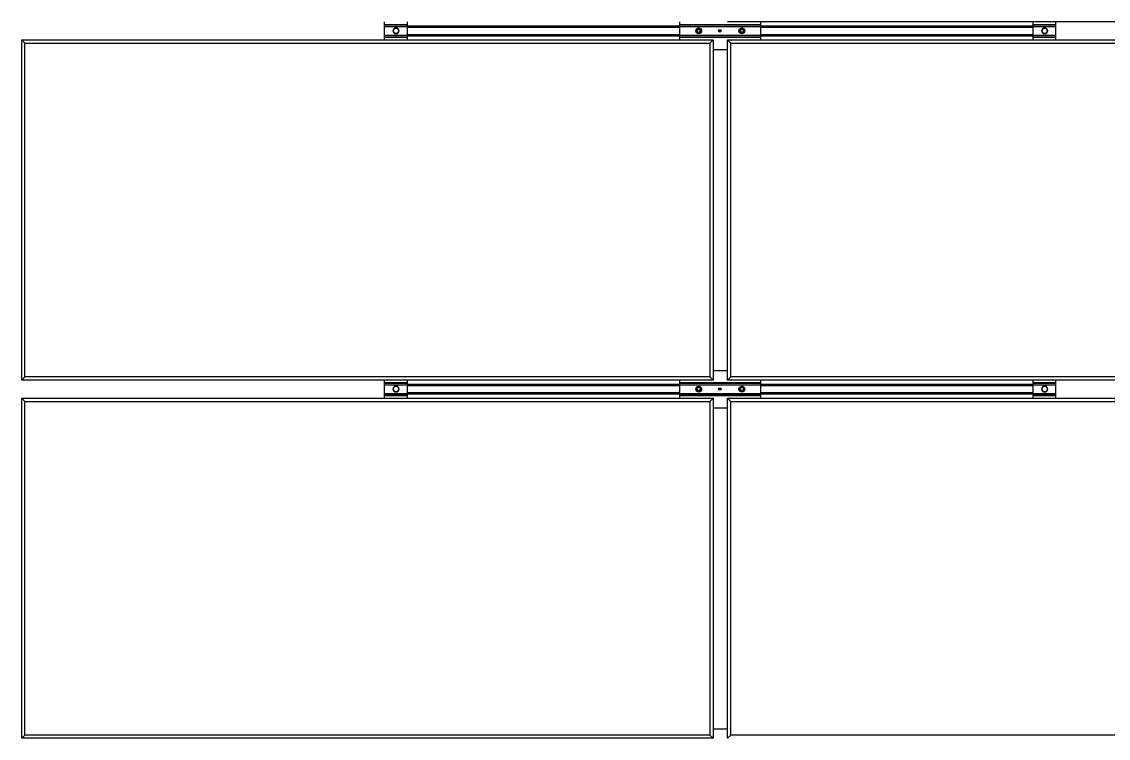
# Model space of a CAD drawing. Header units: feet. Extents: x -21 to 5170, y -254 to 1413.
# Drawn here: x 4874.5 to 5015.2, y 61.9 to 154.6 of the extents above; entities that cross this region are included whole.
import ezdxf

# ---------------------------------------------------------------- set-up
doc = ezdxf.new("R2010")
doc.units = ezdxf.units.FT
doc.header["$MEASUREMENT"] = 0
doc.layers.add('E-ARRY-TABL', color=9, linetype='Continuous')

msp = doc.modelspace()

# ---------------------------------------------------------------- linework, layer by layer
at = {"layer": 'E-ARRY-TABL'}
for p, q in [((4921.50019, 152.28232), (4921.50019, 154.63421)), ((4921.50019, 154.29823), (4924.44006, 154.29823)), ((4921.50019, 154.21423), (4924.44006, 154.21423)), ((4921.50019, 154.02524), (4924.44006, 154.02524)), ((4922.76402, 153.81525), (4922.55791, 153.45827)), ((4922.55791, 153.45827), (4922.76402, 153.10128)), ((4923.17623, 153.81525), (4922.76402, 153.81525)), ((4923.38233, 153.45827), (4923.17623, 153.81525)), ((4923.17623, 153.10128), (4923.38233, 153.45827)), ((4924.44006, 152.28232), (4924.44006, 154.63421)), ((4924.44006, 154.08824), (4959.71841, 154.08824)), ((4924.44006, 153.92024), (4959.71841, 153.92024)), ((4959.71841, 152.28232), (4959.71841, 154.63421)), ((4959.71841, 154.29823), (4970.21792, 154.29823)), ((4959.71841, 154.21423), (4970.21792, 154.21423)), ((4959.71841, 154.02524), (4970.21792, 154.02524)), ((4961.81158, 153.45827), (4961.99344, 153.77325)), ((4961.99344, 153.14328), (4961.81158, 153.45827)), ((4961.99344, 153.77325), (4962.35715, 153.77325)), ((4962.35715, 153.77325), (4962.53901, 153.45827)), ((4962.53901, 153.45827), (4962.35715, 153.14328)), ((4964.87892, 153.45827), (4964.8793, 153.45007)), ((5055.43195, 154.63421), (4965.89212, 154.63421)), ((4967.39732, 153.45827), (4967.57918, 153.77325)), ((4967.57918, 153.14328), (4967.39732, 153.45827)), ((4967.57918, 153.77325), (4967.76104, 153.77325)), ((4967.76104, 153.77325), (4967.94289, 153.77325)), ((4967.94289, 153.77325), (4968.12475, 153.45827)), ((4968.12475, 153.45827), (4967.94289, 153.14328)), ((4970.21792, 152.28232), (4970.21792, 154.63421)), ((4970.21792, 154.08824), (5005.49628, 154.08824)), ((4970.21792, 153.92024), (5005.49628, 153.92024)), ((5005.49628, 152.28232), (5005.49628, 154.63421)), ((5005.49628, 154.29823), (5008.43614, 154.29823)), ((5005.49628, 154.21423), (5008.43614, 154.21423)), ((5005.49628, 154.02524), (5008.43614, 154.02524)), ((5006.7601, 153.81525), (5006.554, 153.45827)), ((5006.554, 153.45827), (5006.7601, 153.10128)), ((5007.17231, 153.81525), (5006.7601, 153.81525)), ((5007.37842, 153.45827), (5007.17231, 153.81525)), ((5007.17231, 153.10128), (5007.37842, 153.45827)), ((5008.43614, 152.28232), (5008.43614, 154.63421)), ((4874.50438, 152.28232), (4964.04421, 152.28232)), ((4874.50438, 152.28232), (4874.92436, 151.86234)), ((4874.50438, 108.26837), (4874.50438, 152.28232)), ((4921.50019, 152.89129), (4924.44006, 152.89129)), ((4921.50019, 152.7023), (4924.44006, 152.7023)), ((4921.50019, 152.61831), (4924.44006, 152.61831)), ((4922.76402, 153.10128), (4923.17623, 153.10128)), ((4924.44006, 152.99629), (4959.71841, 152.99629)), ((4924.44006, 152.8283), (4959.71841, 152.8283)), ((4959.71841, 152.89129), (4970.21792, 152.89129)), ((4959.71841, 152.7023), (4970.21792, 152.7023)), ((4959.71841, 152.61831), (4970.21792, 152.61831)), ((4962.1753, 153.14328), (4961.99344, 153.14328)), ((4962.35715, 153.14328), (4962.1753, 153.14328)), ((4964.04421, 152.28232), (4963.62423, 151.86234)), ((4964.04421, 152.28232), (4964.04421, 108.26837)), ((4965.89212, 152.28232), (4966.3121, 151.86234)), ((4965.89212, 108.26837), (4965.89212, 152.28232)), ((4965.89212, 152.28232), (5055.43195, 152.28232)), ((4967.94289, 153.14328), (4967.57918, 153.14328)), ((4970.21792, 152.99629), (5005.49628, 152.99629)), ((4970.21792, 152.8283), (5005.49628, 152.8283)), ((5005.49628, 152.89129), (5008.43614, 152.89129)), ((5005.49628, 152.7023), (5008.43614, 152.7023)), ((5005.49628, 152.61831), (5008.43614, 152.61831)), ((5006.7601, 153.10128), (5007.17231, 153.10128)), ((4874.92436, 151.86234), (4963.62423, 151.86234)), ((4874.92436, 108.68835), (4874.92436, 151.86234)), ((4963.62423, 151.86234), (4963.62423, 108.68835)), ((4964.04421, 151.04338), (4965.89212, 151.04338)), ((4966.3121, 108.68835), (4966.3121, 151.86234)), ((4966.3121, 151.86234), (5055.01197, 151.86234)), ((4874.50438, 108.26837), (4874.92436, 108.68835)), ((4963.62423, 108.68835), (4874.92436, 108.68835)), ((4964.04421, 108.26837), (4963.62423, 108.68835)), ((4964.04421, 109.50732), (4965.89212, 109.50732)), ((4965.89212, 108.26837), (4966.3121, 108.68835)), ((5055.01197, 108.68835), (4966.3121, 108.68835)), ((4964.04421, 108.26837), (4874.50438, 108.26837)), ((4921.50019, 105.91648), (4921.50019, 108.26837)), ((4921.50019, 107.93239), (4924.44006, 107.93239)), ((4921.50019, 107.84839), (4924.44006, 107.84839)), ((4921.50019, 107.6594), (4924.44006, 107.6594)), ((4922.76402, 107.44941), (4922.55791, 107.09243)), ((4922.55791, 107.09243), (4922.76402, 106.73544)), ((4923.17623, 107.44941), (4922.76402, 107.44941)), ((4923.38233, 107.09243), (4923.17623, 107.44941)), ((4923.17623, 106.73544), (4923.38233, 107.09243)), ((4924.44006, 105.91648), (4924.44006, 108.26837)), ((4924.44006, 107.7224), (4959.71841, 107.7224)), ((4924.44006, 107.55441), (4959.71841, 107.55441)), ((4959.71841, 105.91648), (4959.71841, 108.26837)), ((4959.71841, 107.93239), (4970.21792, 107.93239)), ((4959.71841, 107.84839), (4970.21792, 107.84839)), ((4959.71841, 107.6594), (4970.21792, 107.6594)), ((4961.81158, 107.09243), (4961.99344, 107.40741)), ((4961.99344, 106.77744), (4961.81158, 107.09243)), ((4961.99344, 107.40741), (4962.35715, 107.40741)), ((4962.35715, 107.40741), (4962.53901, 107.09243)), ((4962.53901, 107.09243), (4962.35715, 106.77744)), ((4964.87892, 107.09243), (4964.8793, 107.08423)), ((5055.43195, 108.26837), (4965.89212, 108.26837)), ((4967.39732, 107.09243), (4967.57918, 107.40741)), ((4967.57918, 106.77744), (4967.39732, 107.09243)), ((4967.57918, 107.40741), (4967.76104, 107.40741)), ((4967.76104, 107.40741), (4967.94289, 107.40741)), ((4967.94289, 107.40741), (4968.12475, 107.09243)), ((4968.12475, 107.09243), (4967.94289, 106.77744)), ((4970.21792, 105.91648), (4970.21792, 108.26837)), ((4970.21792, 107.7224), (5005.49628, 107.7224)), ((4970.21792, 107.55441), (5005.49628, 107.55441)), ((5005.49628, 105.91648), (5005.49628, 108.26837)), ((5005.49628, 107.93239), (5008.43614, 107.93239)), ((5005.49628, 107.84839), (5008.43614, 107.84839)), ((5005.49628, 107.6594), (5008.43614, 107.6594)), ((5006.7601, 107.44941), (5006.554, 107.09243)), ((5006.554, 107.09243), (5006.7601, 106.73544)), ((5007.17231, 107.44941), (5006.7601, 107.44941)), ((5007.37842, 107.09243), (5007.17231, 107.44941)), ((5007.17231, 106.73544), (5007.37842, 107.09243)), ((5008.43614, 105.91648), (5008.43614, 108.26837)), ((4874.50438, 105.91648), (4964.04421, 105.91648)), ((4874.50438, 105.91648), (4874.92436, 105.4965)), ((4874.50438, 61.90253), (4874.50438, 105.91648)), ((4921.50019, 106.52545), (4924.44006, 106.52545)), ((4921.50019, 106.33646), (4924.44006, 106.33646)), ((4921.50019, 106.25247), (4924.44006, 106.25247)), ((4922.76402, 106.73544), (4922.97012, 106.73544)), ((4922.97012, 106.73544), (4923.17623, 106.73544)), ((4924.44006, 106.63045), (4959.71841, 106.63045)), ((4924.44006, 106.46246), (4959.71841, 106.46246)), ((4959.71841, 106.52545), (4970.21792, 106.52545)), ((4959.71841, 106.33646), (4970.21792, 106.33646)), ((4959.71841, 106.25247), (4970.21792, 106.25247)), ((4962.1753, 106.77744), (4961.99344, 106.77744)), ((4962.35715, 106.77744), (4962.1753, 106.77744)), ((4964.04421, 105.91648), (4963.62423, 105.4965)), ((4964.04421, 105.91648), (4964.04421, 61.90253)), ((4965.89212, 105.91648), (5055.43195, 105.91648)), ((4965.89212, 105.91648), (4966.3121, 105.4965)), ((4965.89212, 61.90253), (4965.89212, 105.91648)), ((4967.76104, 106.77744), (4967.57918, 106.77744)), ((4967.94289, 106.77744), (4967.76104, 106.77744)), ((4970.21792, 106.63045), (5005.49628, 106.63045)), ((4970.21792, 106.46246), (5005.49628, 106.46246)), ((5005.49628, 106.52545), (5008.43614, 106.52545)), ((5005.49628, 106.33646), (5008.43614, 106.33646)), ((5005.49628, 106.25247), (5008.43614, 106.25247)), ((5006.7601, 106.73544), (5007.17231, 106.73544)), ((4874.92436, 105.4965), (4963.62423, 105.4965)), ((4874.92436, 62.32252), (4874.92436, 105.4965)), ((4963.62423, 105.4965), (4963.62423, 62.32252)), ((4964.04421, 104.67754), (4965.89212, 104.67754)), ((4966.3121, 105.4965), (5055.01197, 105.4965)), ((4966.3121, 62.32252), (4966.3121, 105.4965)), ((4874.50438, 61.90253), (4874.92436, 62.32252)), ((4963.62423, 62.32252), (4874.92436, 62.32252)), ((4964.04421, 61.90253), (4963.62423, 62.32252)), ((4964.04421, 63.14148), (4965.89212, 63.14148)), ((4965.89212, 61.90253), (4966.3121, 62.32252)), ((5055.01197, 62.32252), (4966.3121, 62.32252)), ((4964.04421, 61.90253), (4874.50438, 61.90253))]:
    msp.add_line(p, q, dxfattribs=at)
at = {"layer": 'E-ARRY-TABL', "flags": 128}
for points in [[(4964.88951, 153.50043), (4964.88571, 153.49242), (4964.87892, 153.45827)], [(4964.88951, 107.13459), (4964.88571, 107.12658), (4964.87892, 107.09243)]]:
    msp.add_lwpolyline(points, dxfattribs=at)
at = {"layer": 'E-ARRY-TABL'}
for centre, radius in [((4922.97012, 153.45827), 0.35698), ((4962.1753, 153.45827), 0.37798), ((4962.1753, 153.45827), 0.31499), ((4962.1753, 153.45827), 0.22066), ((4962.1753, 153.45827), 0.20999), ((4964.91696, 153.46865), 0.16589), ((4964.91696, 153.46865), 0.14489), ((4964.91696, 153.46865), 0.042), ((4967.76104, 153.45827), 0.37798), ((4967.76104, 153.45827), 0.31499), ((4967.76104, 153.45827), 0.22066), ((4967.76104, 153.45827), 0.20999), ((5006.96621, 153.45827), 0.35698), ((4922.97012, 107.09243), 0.35698), ((4962.1753, 107.09243), 0.37798), ((4962.1753, 107.09243), 0.31499), ((4962.1753, 107.09243), 0.22066), ((4962.1753, 107.09243), 0.20999), ((4964.91696, 107.10281), 0.16589), ((4964.91696, 107.10281), 0.14489), ((4964.91696, 107.10281), 0.042), ((4967.76104, 107.09243), 0.37798), ((4967.76104, 107.09243), 0.31499), ((4967.76104, 107.09243), 0.22066), ((4967.76104, 107.09243), 0.20999), ((5006.96621, 107.09243), 0.35698)]:
    msp.add_circle(centre, radius, dxfattribs=at)

doc.saveas('drawing.dxf')
